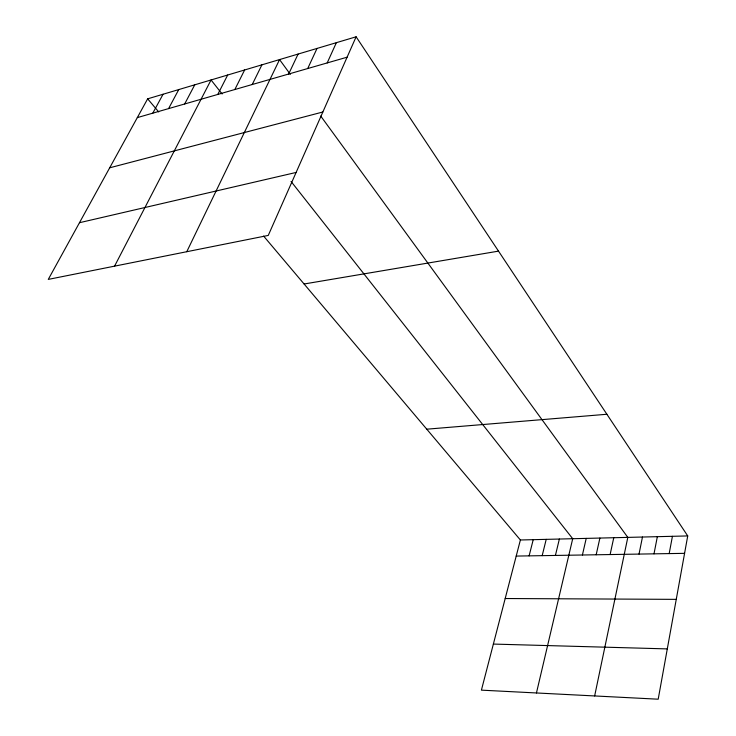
<?xml version="1.0" encoding="UTF-8"?>
<svg xmlns="http://www.w3.org/2000/svg" width="736" height="736" viewBox="0 0 736 736"><rect width="100%" height="100%" fill="white"/><g stroke="black" fill="none" stroke-linecap="round" stroke-linejoin="round"><path stroke-width="1.1" d="M356.114 36.8L268.263 235.419L48.272 279.404L147.651 98.836L356.114 36.8L687.728 535.937L658.196 699.2L481.408 690.147L520.389 539.985L263.617 236.09M669.18 553.592L672.428 536.314M654 553.84L657.349 536.673M639.032 554.079L642.473 537.032M594.651 695.943L627.808 537.39L320.721 116.058M610.126 554.548L613.76 537.731M596.178 554.778L599.895 538.062M582.415 554.999L586.215 538.393M536.452 692.962L572.709 538.715L291.051 181.442M555.413 555.432L559.369 539.037M542.184 555.652L546.213 539.359M529.11 555.864L533.223 539.672M327.189 62.928L336.361 42.679M307.712 68.54L317.032 48.429M288.65 74.032L298.098 54.068M186.769 251.712L279.56 59.588L290.343 74.373M252.236 84.511L261.924 64.832M234.839 89.525L244.637 69.975M217.782 94.438L227.682 75.017M114.558 266.156L211.057 79.966L222.116 93.996M184.662 103.978L194.755 84.824M168.581 108.606L178.756 89.58M152.803 113.151L163.052 94.254M137.319 117.613L347.098 57.196M109.701 167.799L322.856 112.001M79.479 222.704L296.111 172.454M304.097 283.995L498.511 251.132M426.77 429.189L606.887 414.258M520.389 539.985L687.728 535.937M516.212 556.076L684.581 553.343M505.19 598.524L676.255 599.362M493.368 644.074L667.294 648.904M147.651 98.836L158.691 111.909"/></g></svg>
